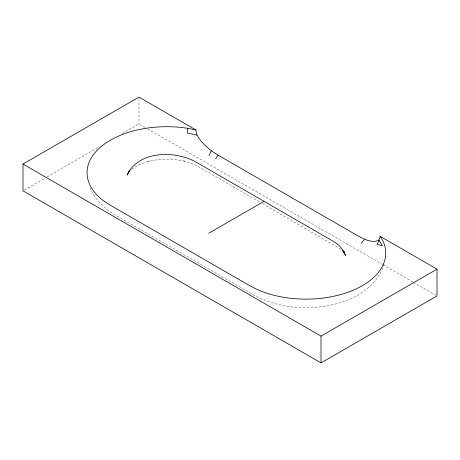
<?xml version="1.0" encoding="UTF-8"?>
<svg xmlns="http://www.w3.org/2000/svg" width="460" height="460" viewBox="0 0 460 460"><rect width="100%" height="100%" fill="white"/><g stroke="black" fill="none" stroke-linecap="round" stroke-linejoin="round"><path stroke-width="0.34" stroke-dasharray="2.3 1.72" d="M384.129 264.063C377.372 286.735 354.464 300.018 332.54 304.721C306.452 310.621 277.966 308.004 254.236 295.285L114.39 214.55C103.563 207.937 93.736 198.559 89.556 186.317M131.583 169.067L139.782 164.335L149.816 160.988L148.177 161.385C160.39 158.573 173.23 158.573 185.443 161.385L183.804 160.988L193.838 164.335L198.565 166.727L260.049 202.227M24.242 190.124L44.706 178.308M47.19 176.876L98.043 147.516M122.233 133.549L138.977 123.884L145.199 127.472M147.689 128.909L382.248 264.333M382.869 264.69L412.735 281.934M413.356 282.296L435.758 295.228M262.533 203.659L341.205 249.418M138.977 98.509L138.977 123.884"/><path stroke-width="0.69" d="M195.787 129.898L187.45 128.265L187.272 133.026L197.03 135.131C201.923 143.698 209.662 150.202 218.08 155.135L357.897 235.859C364.182 239.073 371.858 243.627 378.942 240.16L380.19 236.359L437 269.163L437 295.947L321.022 362.9L23 190.837L23 164.053L138.977 97.1L195.787 129.898L197.03 135.131M209.058 155.566L211.255 150.759M215.631 158.89L218.08 155.135M129.622 171.166L127.104 175.036C138.414 150.696 174.081 150.529 194.908 161.42L333.155 241.236C338.934 244.283 343.125 249.452 345.69 255.386L342.775 251.051M361.042 243.311L364.717 239.361M129.783 170.585L128.357 171.856L129.973 170.459M208.759 233.237L264.034 201.325M23 164.053L321.022 336.116L437 269.163M342.821 250.809L344.436 252.206L343.01 250.93M380.19 236.359L383.019 241.172A79.758 46.046 0 0 1 350.29 291.375A79.758 46.046 0 0 1 257.427 289.622L250.096 285.907L109.969 205.005L103.534 200.773A79.758 46.046 0 0 1 100.498 147.16A79.758 46.046 0 0 1 187.45 128.265M321.022 336.116L321.022 362.9M378.942 240.16L377.102 244.519L382.335 245.646L378.942 240.16"/></g></svg>
